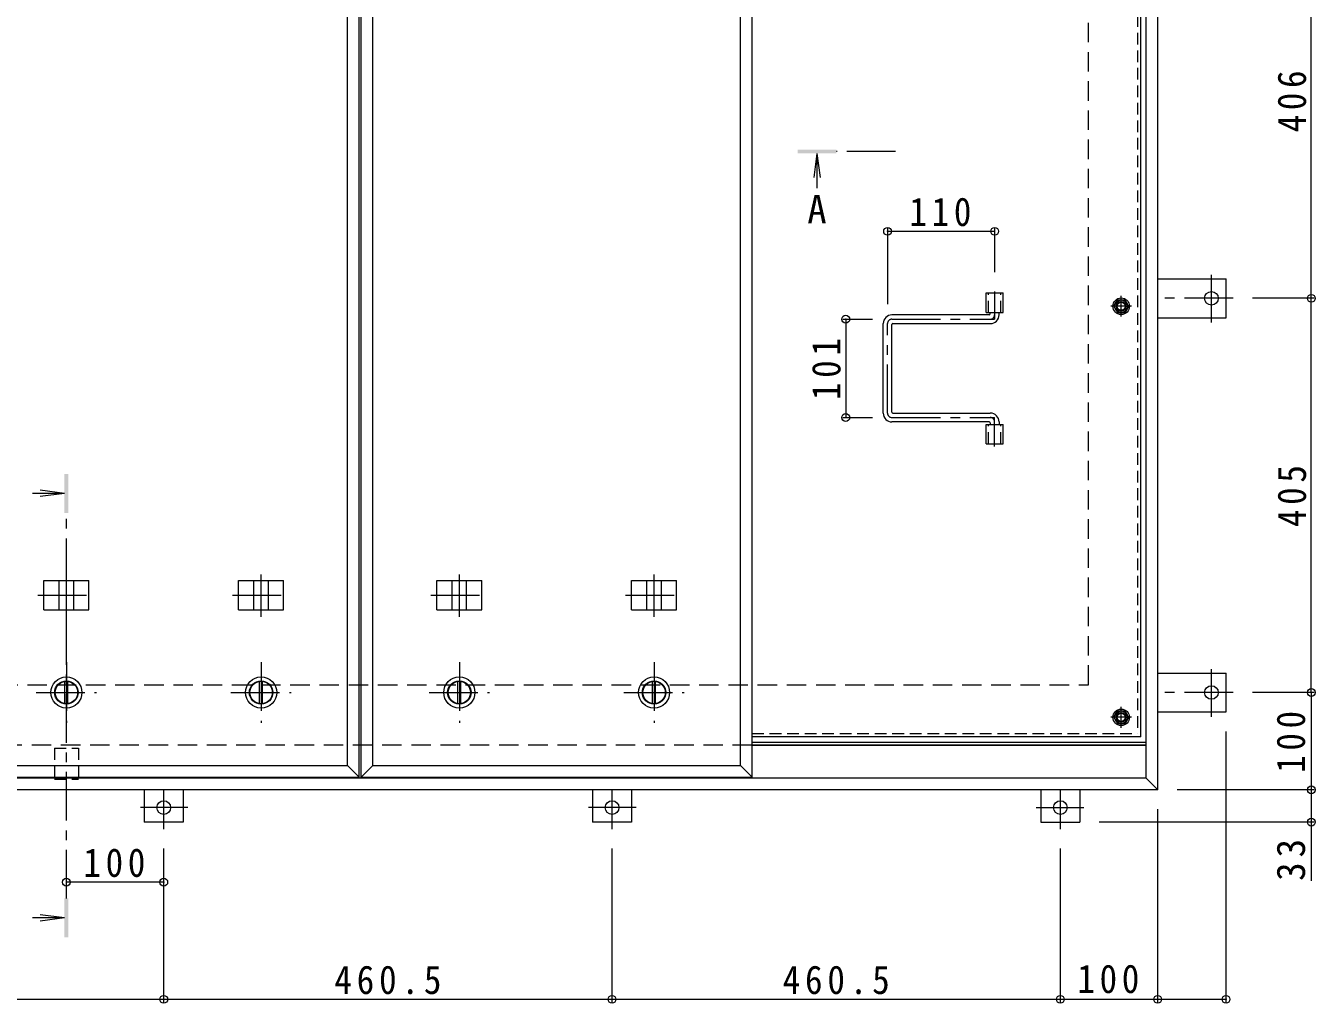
# Model space of a CAD drawing. Units: millimetres at full size, sheet at 1:10. Extents: x -2686 to 2781, y -1962 to 1908.
# Drawn here: x -1503 to -179, y -446 to 558 of the extents above; entities that cross this region are included whole.
import ezdxf
from ezdxf.enums import TextEntityAlignment as Align

# ---------------------------------------------------------------- set-up
doc = ezdxf.new("R2010")
doc.units = ezdxf.units.MM
doc.header["$LTSCALE"] = 10
doc.header["$PDMODE"] = 32
doc.header["$PDSIZE"] = 8
for name, pattern in [('CHAIN1', [8, 5, -1, 1, -1]), ('DASHED1', [1.8, 1.2, -0.6]), ('DASHED2', [3, 2, -1])]:
    doc.linetypes.add(name, pattern=pattern)
for name, color, linetype, lineweight in [('0-1_躯体', 2, 'DASHED2', 9), ('0-2_仕上', 4, 'Continuous', 9), ('0-3_建具', 4, 'Continuous', 9), ('0-5_寸法', 7, 'Continuous', 9), ('0-6_ハッチ', 6, 'Continuous', 9), ('0-7', 5, 'Continuous', 5), ('0-A', 3, 'CHAIN1', 9), ('0-B', 2, 'Continuous', 9), ('0-C', 2, 'Continuous', 9), ('0-E', 3, 'Continuous', 9), ('0-F', 7, 'Continuous', 9)]:
    doc.layers.add(name, color=color, linetype=linetype, lineweight=lineweight)
doc.styles.add('ＭＳ ゴシック', font='')
doc.styles.get('ＭＳ ゴシック').set_extended_font_data('MS Gothic')

msp = doc.modelspace()

# ---------------------------------------------------------------- linework, layer by layer
at = {"layer": '0-1_躯体'}
for p, q in [((-411.35, -119.08), (-411.35, 1080.92)), ((-2311.35, -119.08), (-411.35, -119.08)), ((-756.97, -181.08), (-2370.35, -181.08))]:
    msp.add_line(p, q, dxfattribs=at)
at = {"layer": '0-1_躯体', "linetype": 'Continuous'}
msp.add_line((-352.35, -181.08), (-756.97, -181.08), dxfattribs=at)
at = {"layer": '0-2_仕上'}
for p, q in [((-1160.6, -214.08), (-1160.6, 1175.92)), ((-1158.47, -214.08), (-1158.47, 1175.92)), ((-756.97, -214.08), (-756.97, 1175.92)), ((-1172.6, -202.08), (-1172.6, 1163.92)), ((-1146.47, -202.08), (-1146.47, 1163.92)), ((-768.97, -202.08), (-768.97, 1163.92)), ((-690.35, 426.7), (-693.61, 401.91)), ((-690.35, 426.7), (-690.35, 391.1)), ((-690.35, 426.7), (-687.08, 401.91)), ((-1463.35, 77.46), (-1488.13, 80.73)), ((-1463.35, 77.46), (-1496.12, 77.46)), ((-1463.35, 77.46), (-1488.13, 74.2)), ((-1463.35, -358.73), (-1488.13, -355.47)), ((-1463.35, -358.73), (-1496.12, -358.73)), ((-1463.35, -358.73), (-1488.13, -361.99))]:
    msp.add_line(p, q, dxfattribs=at)
at = {"layer": '0-2_仕上', "linetype": 'CHAIN1'}
for p, q in [((-609.75, 428.7), (-670.35, 428.7)), ((-1461.35, -338.73), (-1461.35, 57.46))]:
    msp.add_line(p, q, dxfattribs=at)
at = {"layer": '0-2_仕上', "color": 3}
for p, q in [((-516.5, 263.42), (-516.5, 283.42)), ((-516.5, 283.42), (-499.2, 283.42)), ((-499.2, 263.42), (-499.2, 283.42)), ((-516.5, 263.42), (-499.2, 263.42)), ((-516.5, 128.42), (-516.5, 148.42)), ((-516.5, 148.42), (-499.2, 148.42)), ((-499.2, 128.42), (-499.2, 148.42)), ((-516.5, 128.42), (-499.2, 128.42))]:
    msp.add_line(p, q, dxfattribs=at)
at = {"layer": '0-2_仕上', "color": 3, "linetype": 'DASHED1'}
for p, q in [((-514.2, 263.42), (-514.2, 283.42)), ((-501.5, 263.42), (-501.5, 283.42)), ((-514.2, 128.42), (-514.2, 148.42)), ((-501.5, 128.42), (-501.5, 148.42))]:
    msp.add_line(p, q, dxfattribs=at)
at = {"layer": '0-2_仕上'}
for points in [[(-1550.1, -202.08), (-1562.1, -214.08), (-1160.6, -214.08)], [(-1550.1, -202.08), (-1172.6, -202.08), (-1160.6, -214.08)], [(-1146.47, -202.08), (-1158.47, -214.08), (-756.97, -214.08)], [(-1146.47, -202.08), (-768.97, -202.08), (-756.97, -214.08)]]:
    msp.add_lwpolyline(points, dxfattribs=at)
for points in [[(-710.35, 426.7), (-710.35, 430.7), (-670.35, 426.7), (-670.35, 430.7)], [(-1459.35, 97.46), (-1463.35, 97.46), (-1459.35, 57.46), (-1463.35, 57.46)], [(-1463.35, -378.73), (-1459.35, -378.73), (-1463.35, -338.73), (-1459.35, -338.73)]]:
    msp.add_solid(points, dxfattribs=at)
at = {"layer": '0-3_建具', "color": 2}
for p, q in [((-340.35, -227.08), (-340.35, 1188.92)), ((-352.35, -215.08), (-352.35, 1176.92)), ((-352.35, -181.08), (-756.97, -181.08)), ((-352.35, -215.08), (-2370.35, -215.08)), ((-340.35, -227.08), (-352.35, -215.08)), ((-340.35, -227.08), (-2382.35, -227.08))]:
    msp.add_line(p, q, dxfattribs=at)
at = {"layer": '0-3_建具'}
for p, q in [((-1484.44, -42.08), (-1484.44, -12.08)), ((-1484.44, -12.08), (-1438.26, -12.08)), ((-1468.85, -42.08), (-1468.85, -12.08)), ((-1453.85, -42.08), (-1453.85, -12.08)), ((-1438.26, -42.08), (-1438.26, -12.08)), ((-1284.44, -42.08), (-1284.44, -12.08)), ((-1284.44, -12.08), (-1238.26, -12.08)), ((-1268.85, -42.08), (-1268.85, -12.08)), ((-1253.85, -42.08), (-1253.85, -12.08)), ((-1238.26, -42.08), (-1238.26, -12.08)), ((-1080.81, -42.08), (-1080.81, -12.08)), ((-1080.81, -12.08), (-1034.63, -12.08)), ((-1065.22, -42.08), (-1065.22, -12.08)), ((-1050.22, -42.08), (-1050.22, -12.08)), ((-1034.63, -42.08), (-1034.63, -12.08)), ((-880.81, -42.08), (-880.81, -12.08)), ((-880.81, -12.08), (-834.63, -12.08)), ((-865.22, -42.08), (-865.22, -12.08)), ((-850.22, -42.08), (-850.22, -12.08)), ((-834.63, -42.08), (-834.63, -12.08)), ((-1484.44, -42.08), (-1438.26, -42.08)), ((-1284.44, -42.08), (-1238.26, -42.08)), ((-1080.81, -42.08), (-1034.63, -42.08)), ((-880.81, -42.08), (-834.63, -42.08))]:
    msp.add_line(p, q, dxfattribs=at)
at = {"layer": '0-3_建具', "linetype": 'CHAIN1'}
for p, q in [((-1461.35, -49.19), (-1461.35, -5.96)), ((-1261.35, -49.19), (-1261.35, -5.96)), ((-1057.72, -49.19), (-1057.72, -5.96)), ((-857.72, -49.19), (-857.72, -5.96)), ((-1490.76, -27.08), (-1431.94, -27.08)), ((-1290.76, -27.08), (-1231.94, -27.08)), ((-1087.13, -27.08), (-1028.31, -27.08)), ((-887.13, -27.08), (-828.31, -27.08))]:
    msp.add_line(p, q, dxfattribs=at)
at = {"layer": '0-5_寸法'}
msp.add_line((-182.58, -260.28), (-182.58, -320.62), dxfattribs=at)
at = {"layer": '0-5_寸法', "linetype": 'DASHED1'}
for points in [[(-1473.65, -184.28), (-1449.05, -184.28), (-1449.05, -216.28)], [(-1473.65, -184.28), (-1473.65, -216.28), (-1449.05, -216.28)]]:
    msp.add_lwpolyline(points, dxfattribs=at)
at = {"layer": '0-6_ハッチ', "linetype": 'CHAIN1'}
for p, q in [((-507.85, 284.8), (-507.85, 256.42)), ((-617.85, 159.93), (-617.85, 251.91)), ((-613.34, 256.42), (-507.85, 256.42)), ((-613.34, 155.42), (-507.85, 155.42)), ((-507.85, 125.54), (-507.85, 155.42))]:
    msp.add_line(p, q, dxfattribs=at)
at = {"layer": '0-6_ハッチ'}
for p, q in [((-622.35, 159.92), (-622.35, 251.92)), ((-513.35, 260.92), (-613.35, 260.92)), ((-612.35, 251.92), (-512.35, 251.92)), ((-512.35, 261.92), (-512.35, 263.42)), ((-503.35, 260.92), (-503.35, 263.42)), ((-613.35, 160.92), (-613.35, 250.92)), ((-612.35, 159.92), (-512.35, 159.92)), ((-513.35, 150.92), (-613.35, 150.92)), ((-512.35, 149.92), (-512.35, 148.42)), ((-503.35, 150.92), (-503.35, 148.42)), ((-756.97, -178.08), (-352.35, -178.08)), ((-756.97, -181.08), (-352.35, -181.08))]:
    msp.add_line(p, q, dxfattribs=at)
for centre, radius, start, end in [((-613.35, 251.92), 9, 90, 180), ((-612.35, 250.92), 1, 90, 180), ((-513.35, 261.92), 1, 270, 0), ((-512.35, 260.92), 9, 270, 0), ((-613.35, 159.92), 9, 180, 270), ((-612.35, 160.92), 1, 180, 270), ((-512.35, 150.92), 9, 0, 90), ((-513.35, 149.92), 1, 0, 90)]:
    msp.add_arc(centre, radius, start, end, dxfattribs=at)
at = {"layer": '0-6_ハッチ', "linetype": 'CHAIN1'}
for centre, radius, start, end in [((-613.34, 251.91), 4.51, 90, 180), ((-512.35, 260.92), 4.5, 270.29569, 0), ((-613.34, 159.93), 4.51, 180, 270), ((-512.35, 150.92), 4.5, 0, 89.70431)]:
    msp.add_arc(centre, radius, start, end, dxfattribs=at)
at = {"layer": '0-7'}
for centre, radius in [((-377.85, 269.75), 5), ((-377.85, 269.75), 4.19), ((-377.85, -152.58), 5), ((-377.85, -152.58), 4.19)]:
    msp.add_circle(centre, radius, dxfattribs=at)
at = {"layer": '0-A', "linetype": 'DASHED1'}
for p in [(-361.05, 604.68), (-756.97, -169.38)]:
    msp.add_line(p, (-361.05, -169.38), dxfattribs=at)
at = {"layer": '0-A', "linetype": 'Continuous'}
for q in [(-357.85, 603.44), (-756.97, -172.58)]:
    msp.add_line((-357.85, -172.58), q, dxfattribs=at)
at = {"layer": '0-A'}
for p, q in [((-377.85, 259.07), (-377.85, 280.43)), ((-367.17, 269.75), (-388.53, 269.75)), ((-377.85, -163.26), (-377.85, -141.9)), ((-367.17, -152.58), (-388.53, -152.58))]:
    msp.add_line(p, q, dxfattribs=at)
at = {"layer": '0-B'}
for p, q in [((-385.35, 269.75), (-381.6, 276.25)), ((-385.35, 269.75), (-381.6, 263.25)), ((-381.6, 276.25), (-374.1, 276.25)), ((-370.35, 269.75), (-374.1, 276.25)), ((-370.35, 269.75), (-374.1, 263.25)), ((-381.6, 263.25), (-374.1, 263.25)), ((-385.35, -152.58), (-381.6, -146.08)), ((-381.6, -146.08), (-374.1, -146.08)), ((-370.35, -152.58), (-374.1, -146.08)), ((-370.35, -152.58), (-374.1, -159.08))]:
    msp.add_line(p, q, dxfattribs=at)
msp.add_lwpolyline([(-385.35, -152.58), (-381.6, -159.08), (-374.1, -159.08)], dxfattribs=at)
for centre, radius in [((-377.85, 269.75), 8.5), ((-377.85, 269.75), 6.5), ((-377.85, -152.58), 8.5), ((-377.85, -152.58), 6.5)]:
    msp.add_circle(centre, radius, dxfattribs=at)
at = {"layer": '0-C', "linetype": 'CHAIN1'}
for p, q in [((-1461.35, -96.08), (-1461.35, -158.08)), ((-1261.35, -96.08), (-1261.35, -158.08)), ((-1057.72, -96.08), (-1057.72, -158.08)), ((-857.72, -96.08), (-857.72, -158.08)), ((-1492.35, -127.08), (-1430.35, -127.08)), ((-1292.35, -127.08), (-1230.35, -127.08)), ((-1088.72, -127.08), (-1026.72, -127.08)), ((-888.72, -127.08), (-826.72, -127.08))]:
    msp.add_line(p, q, dxfattribs=at)
at = {"layer": '0-C'}
for p, q in [((-1462.85, -138.48), (-1462.85, -115.67)), ((-1459.85, -138.48), (-1459.85, -115.67)), ((-1262.85, -138.48), (-1262.85, -115.67)), ((-1259.85, -138.48), (-1259.85, -115.67)), ((-1059.22, -138.48), (-1059.22, -115.67)), ((-1056.22, -138.48), (-1056.22, -115.67)), ((-859.22, -138.48), (-859.22, -115.67)), ((-856.22, -138.48), (-856.22, -115.67))]:
    msp.add_line(p, q, dxfattribs=at)
for centre, radius in [((-1461.35, -127.08), 16), ((-1461.35, -127.08), 12), ((-1461.35, -127.08), 11.5), ((-1261.35, -127.08), 16), ((-1261.35, -127.08), 12), ((-1261.35, -127.08), 11.5), ((-1057.72, -127.08), 16), ((-1057.72, -127.08), 12), ((-1057.72, -127.08), 11.5), ((-857.72, -127.08), 16), ((-857.72, -127.08), 12), ((-857.72, -127.08), 11.5)]:
    msp.add_circle(centre, radius, dxfattribs=at)
at = {"layer": '0-E'}
for p, q in [((-340.35, 297.92), (-270.15, 297.92)), ((-270.15, 257.92), (-270.15, 297.92)), ((-340.35, 257.92), (-270.15, 257.92)), ((-340.35, -107.08), (-270.15, -107.08)), ((-270.15, -147.08), (-270.15, -107.08)), ((-340.35, -147.08), (-270.15, -147.08)), ((-1381.35, -227.08), (-1381.35, -260.28)), ((-1341.35, -227.08), (-1341.35, -260.28)), ((-920.85, -227.08), (-920.85, -260.28)), ((-880.85, -227.08), (-880.85, -260.28)), ((-460.35, -227.08), (-460.35, -260.28)), ((-420.35, -227.08), (-420.35, -260.28)), ((-1341.35, -260.28), (-1381.35, -260.28)), ((-880.85, -260.28), (-920.85, -260.28)), ((-460.35, -260.28), (-420.35, -260.28))]:
    msp.add_line(p, q, dxfattribs=at)
at = {"layer": '0-E', "linetype": 'CHAIN1'}
for p, q in [((-285.15, 253.08), (-285.15, 301.97)), ((-262.99, 277.92), (-340.35, 277.92)), ((-285.15, -151.92), (-285.15, -103.03)), ((-262.99, -127.08), (-340.35, -127.08)), ((-1361.35, -267.43), (-1361.35, -227.28)), ((-900.85, -267.43), (-900.85, -227.28)), ((-440.35, -267.43), (-440.35, -227.28)), ((-1336.51, -245.28), (-1385.39, -245.28)), ((-876.01, -245.28), (-924.89, -245.28)), ((-465.19, -245.28), (-416.3, -245.28))]:
    msp.add_line(p, q, dxfattribs=at)
at = {"layer": '0-E'}
for centre in [(-285.15, 277.92), (-285.15, -127.08), (-1361.35, -245.28), (-900.85, -245.28), (-440.35, -245.28)]:
    msp.add_circle(centre, 7, dxfattribs=at)
at = {"layer": '0-F'}
for p, q in [((-182.58, 277.92), (-182.58, 683.92)), ((-617.85, 349.75), (-617.85, 271.91)), ((-617.85, 346.75), (-507.85, 346.75)), ((-507.85, 349.75), (-507.85, 304.8)), ((-179.58, 277.92), (-242.99, 277.92)), ((-182.58, -127.08), (-182.58, 277.92)), ((-663.81, 256.42), (-633.34, 256.42)), ((-660.81, 256.42), (-660.81, 155.42)), ((-663.81, 155.42), (-633.34, 155.42)), ((-179.58, -127.08), (-242.99, -127.08)), ((-182.58, -127.08), (-182.58, -227.08)), ((-270.15, -445.32), (-270.15, -167.08)), ((-179.58, -227.08), (-320.35, -227.08)), ((-182.58, -227.08), (-182.58, -260.28)), ((-340.35, -445.32), (-340.35, -247.08)), ((-179.58, -260.28), (-400.35, -260.28)), ((-1361.35, -445.32), (-1361.35, -287.43)), ((-900.85, -445.32), (-900.85, -287.43)), ((-440.35, -445.32), (-440.35, -287.43)), ((-1361.35, -321.96), (-1461.35, -321.96)), ((-1821.85, -442.32), (-1361.35, -442.32)), ((-1361.35, -442.32), (-900.85, -442.32)), ((-900.85, -442.32), (-440.35, -442.32)), ((-440.35, -442.32), (-340.35, -442.32)), ((-340.35, -442.32), (-270.15, -442.32))]:
    msp.add_line(p, q, dxfattribs=at)
for p in [(-617.85, 346.75), (-507.85, 346.75), (-182.58, 277.92), (-660.81, 256.42), (-660.81, 155.42), (-182.58, -127.08), (-182.58, -227.08), (-182.58, -260.28), (-1461.35, -321.96), (-1361.35, -321.96), (-1361.35, -442.32), (-900.85, -442.32), (-440.35, -442.32), (-340.35, -442.32), (-270.15, -442.32)]:
    msp.add_point(p, dxfattribs=at)

# ---------------------------------------------------------------- texts
at = {"layer": '0-5_寸法', "color": 2, "style": 'ＭＳ ゴシック'}
msp.add_text('A', height=29.33, dxfattribs=at).set_placement((-700.35, 346), align=Align.BOTTOM_LEFT)
at = {"layer": '0-F', "color": 2, "char_height": 29.33, "attachment_point": 7, "rotation": 90, "style": 'ＭＳ ゴシック'}
for s, insert in [('\\T1.27;\\W0.9;406', (-187.58, 448.42)), ('\\T1.27;\\W0.9;101', (-665.81, 173.42)), ('\\T1.27;\\W0.9;405', (-187.58, 42.92)), ('\\T1.27;\\W0.9;100', (-188.58, -209.58)), ('\\T1.27;\\W0.95;33', (-188.58, -320.62))]:
    msp.add_mtext(s, dxfattribs=dict(at, insert=insert))
at = {"layer": '0-F', "color": 2, "char_height": 29.33, "attachment_point": 7, "style": 'ＭＳ ゴシック'}
for s, insert in [('\\T1.27;\\W0.9;110', (-595.35, 351.75)), ('\\T1.27;\\W0.9;100', (-1443.85, -316.96)), ('\\T1.28;\\W0.9;460.5', (-1186.1, -437.32)), ('\\T1.28;\\W0.9;460.5', (-725.6, -437.32)), ('\\T1.27;\\W0.9;100', (-422.85, -436.32))]:
    msp.add_mtext(s, dxfattribs=dict(at, insert=insert))

doc.saveas('drawing.dxf')
